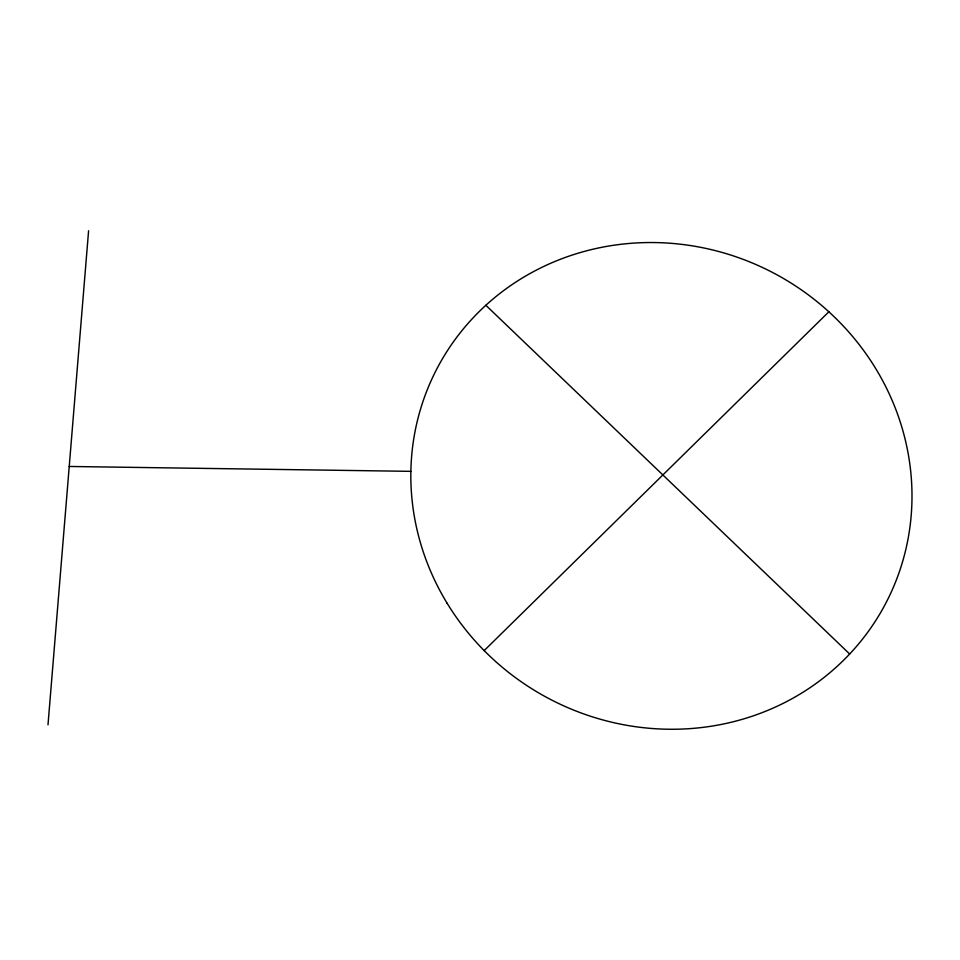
<?xml version="1.0" encoding="UTF-8"?>
<svg xmlns="http://www.w3.org/2000/svg" width="960" height="960" viewBox="0 0 960 960"><rect width="100%" height="100%" fill="white"/><g stroke="black" fill="none" stroke-linecap="round" stroke-linejoin="round"><path stroke-width="1.44" d="M48 724.812L88.596 230.76M484.176 650.604L828.864 311.784M69.228 466.464L410.868 471.348M485.856 305.28L849.66 654M447.168 603.324A253.212 240.624 27.5 0 0 881.1 611.76A253.212 240.624 27.5 0 0 655.968 242.58A253.212 240.624 27.5 0 0 447.168 603.324"/></g></svg>
